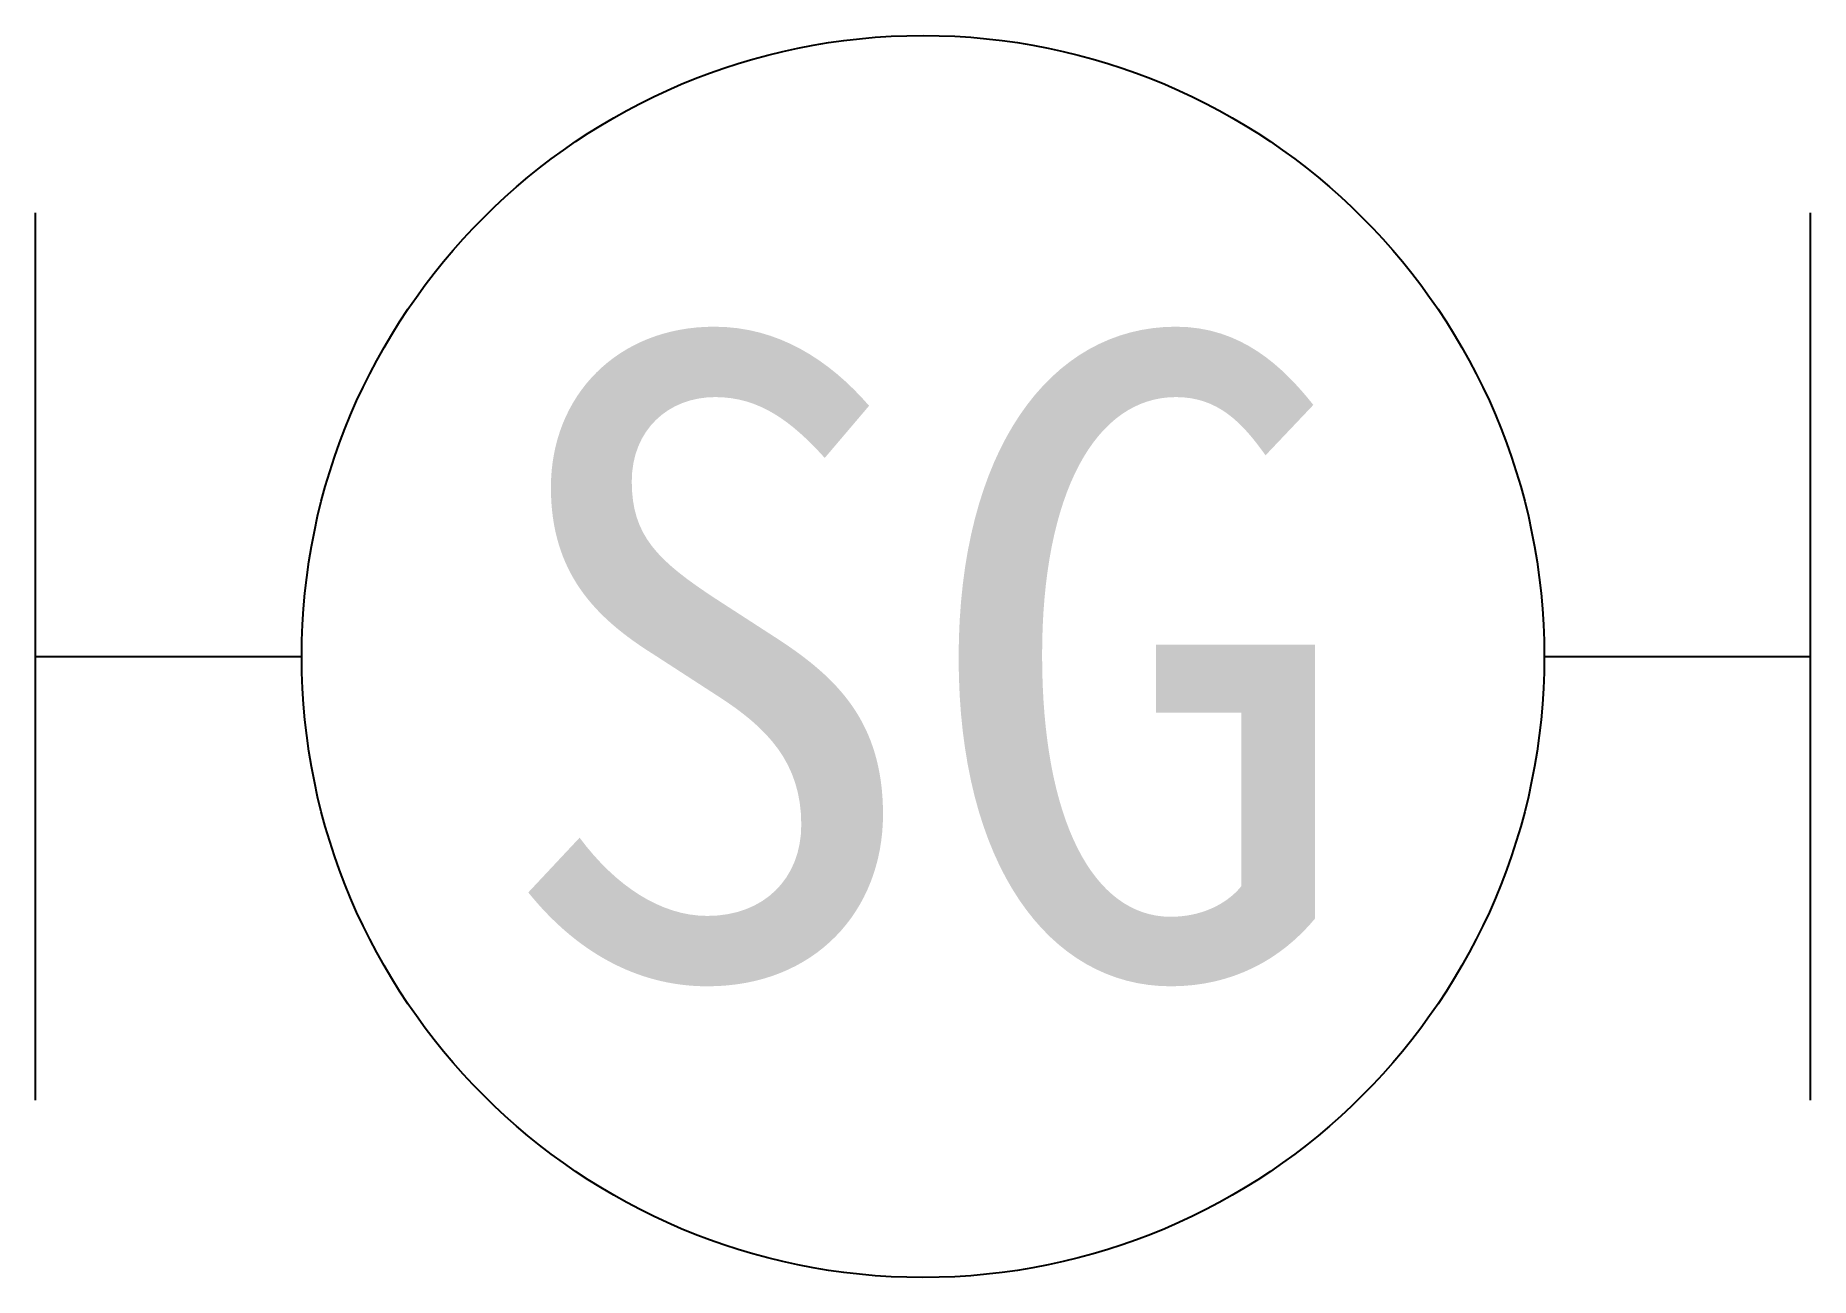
# Model space of a CAD drawing. Header units: millimetres. Extents: x -0.5 to 0.5, y -0.35 to 0.35.
import ezdxf
from ezdxf.enums import TextEntityAlignment as Align

# ---------------------------------------------------------------- set-up
doc = ezdxf.new("R2010")
doc.units = ezdxf.units.MM
doc.styles.add('HZT', font='SimSun.ttf')

msp = doc.modelspace()

# ---------------------------------------------------------------- linework, layer by layer
at = {"color": 0}
for p, q in [((-0.5, -0.25), (-0.5, 0.25)), ((0.5, -0.25), (0.5, 0.25)), ((-0.5, 0), (-0.35, 0)), ((0.35, 0), (0.5, 0))]:
    msp.add_line(p, q, dxfattribs=at)
msp.add_circle((0, 0), 0.35, dxfattribs=at)

# ---------------------------------------------------------------- texts
at = {"color": 0, "style": 'HZT'}
msp.add_text('SG', height=0.36, dxfattribs=at).set_placement((0, 0), align=Align.MIDDLE)

doc.saveas('drawing.dxf')
